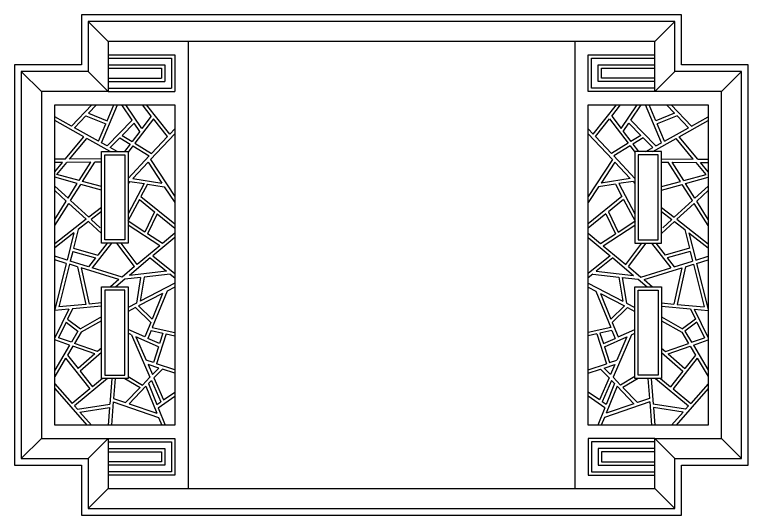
# Model space of a CAD drawing. Extents: x -66030 to 95157, y -13132 to 45879.
# Drawn here: x 55629 to 57829, y 15053 to 16553 of the extents above; entities that cross this region are included whole.
import ezdxf

# ---------------------------------------------------------------- set-up
doc = ezdxf.new("R2010")
doc.units = 0
doc.header["$LTSCALE"] = 100
doc.header["$MEASUREMENT"] = 0
for name, color, linetype in [('3', 11, 'CONTINUOUS'), ('4', 121, 'CONTINUOUS'), ('7', 105, 'CONTINUOUS')]:
    doc.layers.add(name, color=color, linetype=linetype)

# ---------------------------------------------------------------- blocks, each defined once
blk = doc.blocks.new('窗-015')
at = {"layer": '3'}
for p, q in [((20, 1480), (80, 1420)), ((1780, 1480), (1720, 1420)), ((80, 1370), (270, 1370)), ((270, 1370), (270, 1280)), ((80, 1350), (250, 1350)), ((250, 1350), (250, 1300)), ((-180, 1330), (-120, 1270)), ((20, 1330), (80, 1270)), ((80, 1340), (240, 1340)), ((240, 1340), (240, 1310)), ((1780, 1330), (1720, 1270)), ((1980, 1330), (1920, 1270)), ((80, 1310), (240, 1310)), ((80, 1300), (250, 1300)), ((80, 1280), (270, 1280)), ((-29.4, 1166.2), (31.6, 1230)), ((21.1, 1204.5), (45.4, 1230)), ((60.2, 1116.2), (108.3, 1230)), ((77.3, 1182.3), (97.4, 1230)), ((152.6, 1183.9), (121.8, 1230)), ((181.3, 1158.8), (133.8, 1230)), ((209.7, 1196.1), (182.9, 1230)), ((265.1, 1142.1), (195.6, 1230)), ((1534.9, 1142.1), (1604.4, 1230)), ((1590.3, 1196.1), (1617.1, 1230)), ((1618.7, 1158.8), (1666.2, 1230)), ((1647.4, 1183.9), (1678.2, 1230)), ((1739.8, 1116.2), (1691.7, 1230)), ((1722.7, 1182.3), (1702.6, 1230)), ((1778.9, 1204.5), (1754.6, 1230)), ((1829.4, 1166.2), (1768.4, 1230)), ((-29.4, 1166.2), (-80, 1194.4)), ((-20.4, 1161.1), (13.6, 1196.7)), ((13.6, 1196.7), (73.4, 1173.1)), ((21.1, 1204.5), (77.3, 1182.3)), ((209.7, 1196.1), (181.3, 1158.8)), ((1590.3, 1196.1), (1618.7, 1158.8)), ((1778.9, 1204.5), (1722.7, 1182.3)), ((1786.4, 1196.7), (1726.6, 1173.1)), ((1820.4, 1161.1), (1786.4, 1196.7)), ((1829.4, 1166.2), (1880, 1194.4)), ((7.6, 1134.1), (-80, 1182.9)), ((51.5, 1121.1), (73.4, 1173.1)), ((152.6, 1183.9), (77.2, 1106.8)), ((158.3, 1175.4), (122.2, 1138.5)), ((174.9, 1150.4), (158.3, 1175.4)), ((216.1, 1188), (160.5, 1115)), ((258.1, 1134.8), (216.1, 1188)), ((1541.9, 1134.8), (1583.9, 1188)), ((1583.9, 1188), (1639.5, 1115)), ((1625.1, 1150.4), (1641.7, 1175.4)), ((1641.7, 1175.4), (1677.8, 1138.5)), ((1647.4, 1183.9), (1722.8, 1106.8)), ((1748.5, 1121.1), (1726.6, 1173.1)), ((1792.4, 1134.1), (1880, 1182.9)), ((51.5, 1121.1), (-20.4, 1161.1)), ((174.9, 1150.4), (152, 1120.2)), ((280, 1158), (265.1, 1142.1)), ((1520, 1158), (1534.9, 1142.1)), ((1625.1, 1150.4), (1648, 1120.2)), ((1748.5, 1121.1), (1820.4, 1161.1)), ((-48.2, 1067.2), (7.6, 1134.1)), ((-35.1, 1067.3), (16.5, 1129.2)), ((86.7, 1090), (16.5, 1129.2)), ((115.1, 1131.2), (86.3, 1101.7)), ((115.1, 1131.2), (145.9, 1112.2)), ((122.2, 1138.5), (152, 1120.2)), ((280, 1143.4), (207.1, 1065.8)), ((258.1, 1134.8), (210.6, 1084.2)), ((1520, 1143.4), (1592.9, 1065.8)), ((1541.9, 1134.8), (1589.4, 1084.2)), ((1677.8, 1138.5), (1648, 1120.2)), ((1684.9, 1131.2), (1654.1, 1112.2)), ((1684.9, 1131.2), (1713.7, 1101.7)), ((1713.3, 1090), (1783.5, 1129.2)), ((1835.1, 1067.3), (1783.5, 1129.2)), ((1848.2, 1067.2), (1792.4, 1134.1)), ((77.2, 1106.8), (60.2, 1116.2)), ((107.3, 1090), (86.3, 1101.7)), ((145.9, 1112.2), (128.9, 1090)), ((154.4, 1107), (140, 1088)), ((154.4, 1107), (203.6, 1076.8)), ((160.5, 1115), (210.6, 1084.2)), ((1639.5, 1115), (1589.4, 1084.2)), ((1645.6, 1107), (1596.4, 1076.8)), ((1645.6, 1107), (1660, 1088)), ((1654.1, 1112.2), (1671.1, 1090)), ((1692.7, 1090), (1713.7, 1101.7)), ((1722.8, 1106.8), (1739.8, 1116.2)), ((-48.2, 1067.2), (-80, 1066.8)), ((-56.7, 1057.1), (-80, 1056.8)), ((-80, 1029.1), (-56.7, 1057.1)), ((-73.5, 1021.3), (-43.5, 1057.2)), ((28.2, 1058.1), (-43.5, 1057.2)), ((60, 1068.5), (-35.1, 1067.3)), ((-6.5, 1003), (28.2, 1058.1)), ((3.5, 1000.3), (40.2, 1058.3)), ((60, 1058.5), (40.2, 1058.3)), ((203.6, 1076.8), (140, 1009.1)), ((200, 1058.3), (153.9, 1009.2)), ((200, 1058.3), (241.4, 995.7)), ((207.1, 1065.8), (280, 955.3)), ((1592.9, 1065.8), (1520, 955.3)), ((1600, 1058.3), (1558.6, 995.7)), ((1596.4, 1076.8), (1660, 1009.1)), ((1600, 1058.3), (1646.1, 1009.2)), ((1740, 1068.5), (1835.1, 1067.3)), ((1740, 1058.5), (1759.8, 1058.3)), ((1796.5, 1000.3), (1759.8, 1058.3)), ((1771.8, 1058.1), (1843.5, 1057.2)), ((1806.5, 1003), (1771.8, 1058.1)), ((1873.5, 1021.3), (1843.5, 1057.2)), ((1848.2, 1067.2), (1880, 1066.8)), ((1880, 1029.1), (1856.7, 1057.1)), ((1856.7, 1057.1), (1880, 1056.8)), ((-12.1, 994.2), (-80, 1012.7)), ((-6.5, 1003), (-73.5, 1021.3)), ((1806.5, 1003), (1873.5, 1021.3)), ((1812.1, 994.2), (1880, 1012.7)), ((-40, 950.1), (-12.1, 994.2)), ((-32.5, 943.2), (-2, 991.5)), ((60, 974.5), (-2, 991.5)), ((60, 984.9), (3.5, 1000.3)), ((145.5, 1000.4), (140, 994.5)), ((187.9, 993.8), (140, 903.2)), ((145.5, 1000.4), (187.9, 993.8)), ((153.9, 1009.2), (241.4, 995.7)), ((198.4, 992.2), (178.8, 955.2)), ((198.4, 992.2), (248.8, 984.4)), ((1601.6, 992.2), (1551.2, 984.4)), ((1646.1, 1009.2), (1558.6, 995.7)), ((1601.6, 992.2), (1621.2, 955.2)), ((1654.5, 1000.4), (1612.1, 993.8)), ((1612.1, 993.8), (1660, 903.2)), ((1654.5, 1000.4), (1660, 994.5)), ((1740, 984.9), (1796.5, 1000.3)), ((1740, 974.5), (1802, 991.5)), ((1832.5, 943.2), (1802, 991.5)), ((1840, 950.1), (1812.1, 994.2)), ((-40, 950.1), (-80, 986.7)), ((-45.4, 941.5), (-80, 973.2)), ((248.8, 984.4), (280, 937.2)), ((1551.2, 984.4), (1520, 937.2)), ((1840, 950.1), (1880, 986.7)), ((1845.4, 941.5), (1880, 973.2)), ((174, 946.2), (139.7, 881.2)), ((174, 946.2), (219.5, 909.4)), ((178.8, 955.2), (280, 873.4)), ((1621.2, 955.2), (1520, 873.4)), ((1626, 946.2), (1580.5, 909.4)), ((1626, 946.2), (1660.3, 881.2)), ((-80, 886.7), (-45.4, 941.5)), ((-80, 868), (-37.9, 934.6)), ((14, 887), (-37.9, 934.6)), ((22, 893.2), (-32.5, 943.2)), ((1778, 893.2), (1832.5, 943.2)), ((1786, 887), (1837.9, 934.6)), ((1880, 868), (1837.9, 934.6)), ((1880, 886.7), (1845.4, 941.5)), ((60, 922.8), (22, 893.2)), ((60, 910.1), (29.5, 886.4)), ((219.5, 909.4), (190.1, 848.7)), ((227.5, 903), (198.6, 843.3)), ((227.5, 903), (280, 860.5)), ((1572.5, 903), (1520, 860.5)), ((1572.5, 903), (1601.4, 843.3)), ((1580.5, 909.4), (1609.9, 848.7)), ((1740, 922.8), (1778, 893.2)), ((1740, 910.1), (1770.5, 886.4)), ((14, 887), (-80, 813.8)), ((21.5, 880.1), (-9.3, 856.2)), ((60, 844.8), (21.5, 880.1)), ((56.7, 861.4), (29.5, 886.4)), ((190.1, 848.7), (140, 880.9)), ((1609.9, 848.7), (1660, 880.9)), ((1740, 844.8), (1778.5, 880.1)), ((1743.3, 861.4), (1770.5, 886.4)), ((1778.5, 880.1), (1809.3, 856.2)), ((1786, 887), (1880, 813.8)), ((235.1, 807.9), (140, 869.1)), ((1564.9, 807.9), (1660, 869.1)), ((-22.1, 846.2), (-80, 801.1)), ((-22.1, 846.2), (-42.7, 764.7)), ((-9.3, 856.2), (-23.3, 800.6)), ((243.1, 814.6), (198.6, 843.3)), ((280, 845.3), (243.1, 814.6)), ((1520, 845.3), (1556.9, 814.6)), ((1556.9, 814.6), (1601.4, 843.3)), ((1809.3, 856.2), (1823.3, 800.6)), ((1822.1, 846.2), (1842.7, 764.7)), ((1822.1, 846.2), (1880, 801.1)), ((90.1, 815), (32.2, 741.5)), ((77.4, 815), (49.6, 779.8)), ((159.6, 745.1), (106.4, 815)), ((167.3, 751.5), (119, 815)), ((280, 832.3), (214.5, 777.7)), ((1520, 832.3), (1585.5, 777.7)), ((1632.7, 751.5), (1681, 815)), ((1640.4, 745.1), (1693.6, 815)), ((1709.9, 815), (1767.8, 741.5)), ((1722.6, 815), (1750.4, 779.8)), ((-23.3, 800.6), (49.6, 779.8)), ((235.1, 807.9), (167.3, 751.5)), ((1564.9, 807.9), (1632.7, 751.5)), ((1823.3, 800.6), (1750.4, 779.8)), ((-42.7, 764.7), (-80, 776.3)), ((-25.8, 790.9), (-33.1, 761.8)), ((-25.8, 790.9), (42.9, 771.3)), ((42.9, 771.3), (21.9, 744.7)), ((206.6, 771.2), (143.9, 719)), ((206.6, 771.2), (255.8, 731.6)), ((214.5, 777.7), (280, 724.9)), ((1585.5, 777.7), (1520, 724.9)), ((1593.4, 771.2), (1544.2, 731.6)), ((1593.4, 771.2), (1656.1, 719)), ((1825.8, 790.9), (1757.1, 771.3)), ((1757.1, 771.3), (1778.1, 744.7)), ((1825.8, 790.9), (1833.1, 761.8)), ((1842.7, 764.7), (1880, 776.3)), ((-45.1, 755), (-80, 765.9)), ((-45.1, 755), (-80, 616.9)), ((-35.5, 752.1), (-67.7, 624.7)), ((-11.2, 744.5), (-35.5, 752.1)), ((21.9, 744.7), (-33.1, 761.8)), ((1778.1, 744.7), (1833.1, 761.8)), ((1811.2, 744.5), (1835.5, 752.1)), ((1835.5, 752.1), (1867.7, 624.7)), ((1845.1, 755), (1880, 765.9)), ((1845.1, 755), (1880, 616.9)), ((-11.2, 744.5), (13.3, 632.1)), ((112.8, 706.1), (-0.2, 741.1)), ((-0.2, 741.1), (23.3, 633)), ((121.9, 713.7), (32.2, 741.5)), ((159.6, 745.1), (121.9, 713.7)), ((255.8, 731.6), (143.9, 719)), ((1544.2, 731.6), (1656.1, 719)), ((1640.4, 745.1), (1678.1, 713.7)), ((1678.1, 713.7), (1767.8, 741.5)), ((1687.2, 706.1), (1800.2, 741.1)), ((1800.2, 741.1), (1776.7, 633)), ((1811.2, 744.5), (1786.7, 632.1)), ((112.8, 706.1), (87.5, 685)), ((129.9, 707.4), (103.1, 685)), ((177.8, 712.7), (129.9, 707.4)), ((177.8, 712.7), (165.7, 635.6)), ((188.1, 713.9), (176.7, 641.4)), ((266.7, 722.7), (188.1, 713.9)), ((266.7, 722.7), (280, 712)), ((1533.3, 722.7), (1520, 712)), ((1533.3, 722.7), (1611.9, 713.9)), ((1611.9, 713.9), (1623.3, 641.4)), ((1622.2, 712.7), (1634.3, 635.6)), ((1622.2, 712.7), (1670.1, 707.4)), ((1670.1, 707.4), (1696.9, 685)), ((1687.2, 706.1), (1712.5, 685)), ((280, 695.4), (176.7, 641.4)), ((280, 684.1), (257.1, 672.1)), ((1520, 695.4), (1623.3, 641.4)), ((1520, 684.1), (1542.9, 672.1)), ((243.4, 664.9), (171.4, 627.3)), ((243.4, 664.9), (211.9, 587.8)), ((257.1, 672.1), (212.7, 563.1)), ((1542.9, 672.1), (1587.3, 563.1)), ((1556.6, 664.9), (1588.1, 587.8)), ((1556.6, 664.9), (1628.6, 627.3)), ((-38, 617.4), (-80, 613.6)), ((-38, 617.4), (-80, 532.2)), ((13.3, 632.1), (-67.7, 624.7)), ((-26.3, 618.5), (-41.5, 587.6)), ((60, 626.3), (-26.3, 618.5)), ((60, 636.3), (23.3, 633)), ((165.7, 635.6), (140, 622.2)), ((162.1, 622.4), (140, 610.9)), ((162.1, 622.4), (207.9, 577.8)), ((171.4, 627.3), (211.9, 587.8)), ((1628.6, 627.3), (1588.1, 587.8)), ((1637.9, 622.4), (1592.1, 577.8)), ((1634.3, 635.6), (1660, 622.2)), ((1637.9, 622.4), (1660, 610.9)), ((1740, 636.3), (1776.7, 633)), ((1740, 626.3), (1826.3, 618.5)), ((1786.7, 632.1), (1867.7, 624.7)), ((1826.3, 618.5), (1841.5, 587.6)), ((1838, 617.4), (1880, 532.2)), ((1838, 617.4), (1880, 613.6)), ((60, 594.7), (-2.9, 558.8)), ((1740, 594.7), (1802.9, 558.8)), ((-46, 578.5), (-68.9, 532.2)), ((-46, 578.5), (-10.1, 551.8)), ((-41.5, 587.6), (-2.9, 558.8)), ((60, 583.2), (-0.2, 548.9)), ((207.9, 577.8), (190.2, 534.4)), ((1592.1, 577.8), (1609.8, 534.4)), ((1740, 583.2), (1800.2, 548.9)), ((1841.5, 587.6), (1802.9, 558.8)), ((1846, 578.5), (1810.1, 551.8)), ((1846, 578.5), (1868.9, 532.2)), ((-10.1, 551.8), (-30, 518.6)), ((190.2, 534.4), (140, 556.7)), ((208.9, 553.7), (199.3, 530.3)), ((208.9, 553.7), (244.8, 545.6)), ((212.7, 563.1), (280, 547.9)), ((1587.3, 563.1), (1520, 547.9)), ((1591.1, 553.7), (1555.2, 545.6)), ((1591.1, 553.7), (1600.7, 530.3)), ((1609.8, 534.4), (1660, 556.7)), ((1810.1, 551.8), (1830, 518.6)), ((-30, 518.6), (-68.9, 532.2)), ((-0.2, 548.9), (-20.4, 515.2)), ((150.3, 541.1), (140, 545.7)), ((150.3, 541.1), (205.7, 413.7)), ((157.9, 548.7), (157.9, 548.7)), ((231.5, 505.1), (163.8, 535.1)), ((163.8, 535.1), (194.5, 464.5)), ((234.7, 514.6), (199.3, 530.3)), ((254.6, 543.4), (225.4, 454.2)), ((244.8, 545.6), (234.7, 514.6)), ((254.6, 543.4), (280, 537.7)), ((1545.4, 543.4), (1520, 537.7)), ((1545.4, 543.4), (1574.6, 454.2)), ((1555.2, 545.6), (1565.3, 514.6)), ((1565.3, 514.6), (1600.7, 530.3)), ((1568.5, 505.1), (1636.2, 535.1)), ((1649.7, 541.1), (1594.3, 413.7)), ((1636.2, 535.1), (1605.5, 464.5)), ((1642.1, 548.7), (1642.1, 548.7)), ((1649.7, 541.1), (1660, 545.7)), ((1800.2, 548.9), (1820.4, 515.2)), ((1830, 518.6), (1868.9, 532.2)), ((-35.3, 509.8), (-80, 525.5)), ((-35.3, 509.8), (-80, 435.3)), ((-25.6, 506.5), (-41.6, 479.8)), ((40, 483.6), (-25.6, 506.5)), ((48.6, 491.1), (-20.4, 515.2)), ((1751.4, 491.1), (1820.4, 515.2)), ((1760, 483.6), (1825.6, 506.5)), ((1825.6, 506.5), (1841.6, 479.8)), ((1835.3, 509.8), (1880, 525.5)), ((1835.3, 509.8), (1880, 435.3)), ((60, 487.9), (-3.7, 431.8)), ((60, 501.2), (48.6, 491.1)), ((60, 487.1), (59.4, 487.4)), ((231.5, 505.1), (215.9, 457.4)), ((1568.5, 505.1), (1584.1, 457.4)), ((1740, 501.2), (1751.4, 491.1)), ((1740, 487.9), (1803.7, 431.8)), ((1740, 487.1), (1740.6, 487.4)), ((-47.1, 470.7), (-80, 415.9)), ((-47.1, 470.7), (25.4, 378.9)), ((-41.6, 479.8), (-9.9, 439.7)), ((40, 483.6), (-9.9, 439.7)), ((215.9, 457.4), (194.5, 464.5)), ((1584.1, 457.4), (1605.5, 464.5)), ((1760, 483.6), (1809.9, 439.7)), ((1847.1, 470.7), (1774.6, 378.9)), ((1841.6, 479.8), (1809.9, 439.7)), ((1847.1, 470.7), (1880, 415.9)), ((232.4, 441.3), (199.9, 452.2)), ((199.9, 452.2), (213.3, 421.5)), ((232.4, 441.3), (213.3, 421.5)), ((280, 436), (225.4, 454.2)), ((1520, 436), (1574.6, 454.2)), ((1567.6, 441.3), (1600.1, 452.2)), ((1567.6, 441.3), (1586.7, 421.5)), ((1600.1, 452.2), (1586.7, 421.5)), ((-3.7, 431.8), (33.1, 385.3)), ((243, 437.8), (217.6, 411.5)), ((280, 425.5), (243, 437.8)), ((1520, 425.5), (1557, 437.8)), ((1557, 437.8), (1582.4, 411.5)), ((1803.7, 431.8), (1766.9, 385.3)), ((78.5, 410), (-20.7, 327.7)), ((62.9, 410), (33.1, 385.3)), ((91.2, 410), (85.2, 333.4)), ((101.3, 410), (96.6, 350.3)), ((130.4, 410), (176.1, 383)), ((140, 415.9), (183.3, 390.4)), ((205.7, 413.7), (183.3, 390.4)), ((210.1, 403.7), (201.2, 394.6)), ((210.1, 403.7), (237.9, 339.8)), ((217.6, 411.5), (246.2, 345.7)), ((1582.4, 411.5), (1553.8, 345.7)), ((1589.9, 403.7), (1562.1, 339.8)), ((1589.9, 403.7), (1598.8, 394.6)), ((1594.3, 413.7), (1616.7, 390.4)), ((1660, 415.9), (1616.7, 390.4)), ((1669.6, 410), (1623.9, 383)), ((1698.7, 410), (1703.4, 350.3)), ((1708.8, 410), (1714.8, 333.4)), ((1721.5, 410), (1820.7, 327.7)), ((1737.1, 410), (1766.9, 385.3)), ((-80, 380), (16.7, 270)), ((-79.2, 394.2), (-27.3, 335.2)), ((25.4, 378.9), (-27.3, 335.2)), ((176.1, 383), (132.7, 337.9)), ((193.6, 386.7), (143.1, 334.4)), ((193.6, 386.7), (226.4, 305.8)), ((201.2, 394.6), (226.6, 331.9)), ((1598.8, 394.6), (1573.4, 331.9)), ((1606.4, 386.7), (1573.6, 305.8)), ((1606.4, 386.7), (1656.9, 334.4)), ((1623.9, 383), (1667.3, 337.9)), ((1774.6, 378.9), (1827.3, 335.2)), ((1880, 380), (1783.3, 270)), ((1879.2, 394.2), (1827.3, 335.2)), ((230.5, 322.4), (280, 357.2)), ((246.2, 345.7), (280, 369.4)), ((1553.8, 345.7), (1520, 369.4)), ((1569.5, 322.4), (1520, 357.2)), ((-12, 317.8), (85.2, 333.4)), ((95.7, 340), (90.2, 270)), ((95.7, 340), (231.4, 293.5)), ((96.6, 350.3), (132.7, 337.9)), ((143.1, 334.4), (226.4, 305.8)), ((226.6, 331.9), (237.9, 339.8)), ((1573.4, 331.9), (1562.1, 339.8)), ((1704.3, 340), (1568.6, 293.5)), ((1656.9, 334.4), (1573.6, 305.8)), ((1703.4, 350.3), (1667.3, 337.9)), ((1704.3, 340), (1709.8, 270)), ((1812, 317.8), (1714.8, 333.4)), ((-20.7, 327.7), (-12, 317.8)), ((-4.2, 309), (84.4, 323.1)), ((-4.2, 309), (30, 270)), ((84.4, 323.1), (80.2, 270)), ((212.9, 309.9), (213.3, 310.3)), ((230.5, 322.4), (251.7, 270)), ((1569.5, 322.4), (1548.3, 270)), ((1587.1, 309.9), (1586.7, 310.3)), ((1715.6, 323.1), (1719.8, 270)), ((1804.2, 309), (1715.6, 323.1)), ((1804.2, 309), (1770, 270)), ((1820.7, 327.7), (1812, 317.8)), ((231.4, 293.5), (240.9, 270)), ((1568.6, 293.5), (1559.1, 270)), ((-180, 170), (-120, 230)), ((20, 170), (80, 230)), ((1780, 170), (1720, 230)), ((1980, 170), (1920, 230)), ((20, 20), (80, 80)), ((1780, 20), (1720, 80))]:
    blk.add_line(p, q, dxfattribs=at)
for points in [[(20, 1480), (20, 1330), (-180, 1330), (-180, 170), (20, 170), (20, 20), (1780, 20), (1780, 170), (1980, 170), (1980, 1330), (1780, 1330), (1780, 1480)], [(60, 815), (60, 1090), (140, 1090), (140, 815)], [(1660, 815), (1740, 815), (1740, 1090), (1660, 1090)], [(60, 410), (60, 685), (140, 685), (140, 410)], [(1660, 410), (1660, 685), (1740, 685), (1740, 410)]]:
    blk.add_lwpolyline(points, close=True, dxfattribs=at)
for points in [[(1720, 1280), (1530, 1280), (1530, 1370), (1720, 1370)], [(1720, 1300), (1550, 1300), (1550, 1350), (1720, 1350)], [(1720, 1310), (1560, 1310), (1560, 1340), (1720, 1340)], [(80, 220), (270, 220), (270, 130), (80, 130)], [(1720, 220), (1530, 220), (1530, 130), (1720, 130)], [(80, 200), (250, 200), (250, 150), (80, 150)], [(1720, 200), (1550, 200), (1550, 150), (1720, 150)], [(80, 190), (240, 190), (240, 160), (80, 160)], [(1720, 190), (1560, 190), (1560, 160), (1720, 160)]]:
    blk.add_lwpolyline(points, dxfattribs=at)
at = {"layer": '4'}
for p, q in [((320, 1420), (320, 80)), ((1480, 1420), (1480, 80))]:
    blk.add_line(p, q, dxfattribs=at)
for points in [[(0, 1500), (0, 1350), (-200, 1350), (-200, 150), (0, 150), (0, 0), (1800, 0), (1800, 150), (2000, 150), (2000, 1350), (1800, 1350), (1800, 1500), (1800, 1500)], [(80, 80), (1720, 80), (1720, 230), (1920, 230), (1920, 1270), (1920, 1270), (1720, 1270), (1720, 1420), (80, 1420), (80, 1270), (-120, 1270), (-120, 230), (80, 230)]]:
    blk.add_lwpolyline(points, close=True, dxfattribs=at)
at = {"layer": '7'}
for p, q in [((80, 1380), (280, 1380)), ((280, 1380), (280, 1270)), ((80, 1270), (280, 1270))]:
    blk.add_line(p, q, dxfattribs=at)
for points in [[(1720, 1270), (1520, 1270), (1520, 1380), (1720, 1380)], [(80, 230), (280, 230), (280, 120), (80, 120)], [(1720, 230), (1520, 230), (1520, 120), (1720, 120)]]:
    blk.add_lwpolyline(points, dxfattribs=at)
for points in [[(-80, 270), (-80, 1230), (280, 1230), (280, 270)], [(1520, 270), (1520, 1230), (1880, 1230), (1880, 270)], [(70, 825), (70, 1080), (130, 1080), (130, 825)], [(1730, 825), (1730, 1080), (1670, 1080), (1670, 825)], [(130, 420), (130, 675), (70, 675), (70, 420)], [(1670, 675), (1730, 675), (1730, 420), (1670, 420)]]:
    blk.add_lwpolyline(points, close=True, dxfattribs=at)

msp = doc.modelspace()

# ---------------------------------------------------------------- block references
at = {"layer": '3'}
msp.add_blockref('窗-015', (55829.4, 15052.6), dxfattribs=at)

doc.saveas('drawing.dxf')
